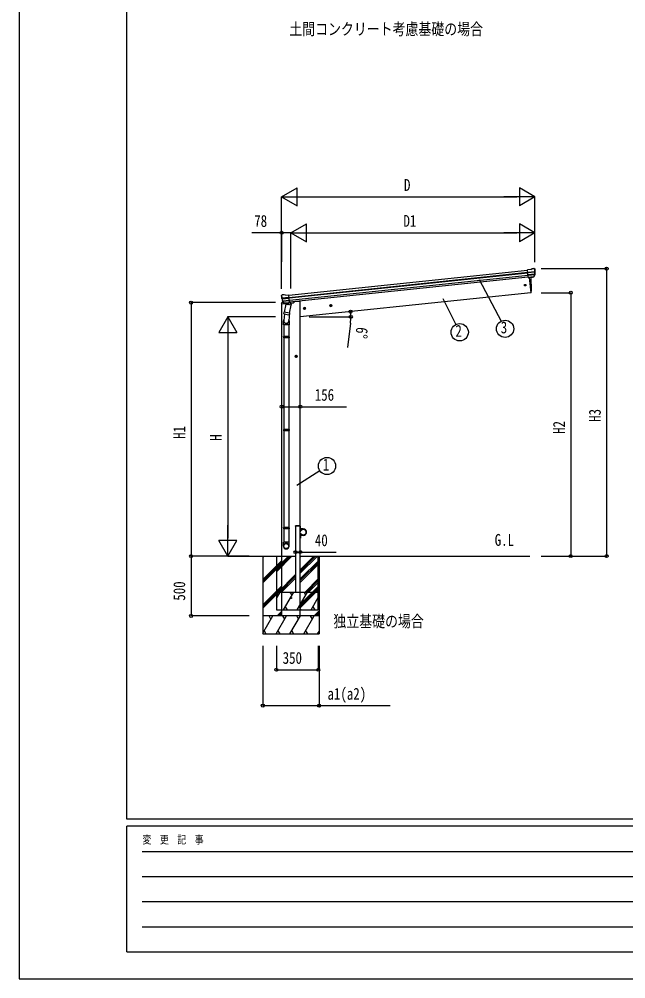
# Model space of a CAD drawing. Units: millimetres, scale not verified. Extents: x -12615 to 12615, y -8910 to 8910.
# Drawn here: x -12615 to -7542, y -8910 to -887 of the extents above; entities that cross this region are included whole.
import ezdxf
from ezdxf.enums import TextEntityAlignment as Align

# ---------------------------------------------------------------- set-up
doc = ezdxf.new("R2010")
doc.units = ezdxf.units.MM
doc.header["$LTSCALE"] = 40
for name, color, linetype in [('0-2_USER1', 3, 'Continuous'), ('0-4_YKK_13', 4, 'Continuous'), ('0-5_YKK_A1', 4, 'Continuous'), ('0-6_YKK_D', 6, 'Continuous'), ('0-7_YKK_ZWAK', 7, 'Continuous')]:
    doc.layers.add(name, color=color, linetype=linetype)
doc.styles.add('ＭＳ ゴシック', font='')
doc.styles.get('ＭＳ ゴシック').set_extended_font_data('MS Gothic')

msp = doc.modelspace()

# ---------------------------------------------------------------- linework, layer by layer
at = {"layer": '0-4_YKK_13'}
for p, q in [((-8337.29, -2979.86), (-8363.81, -2982.65)), ((-8357.03, -3047.2), (-8363.81, -2982.65)), ((-8361.66, -3003.18), (-8301.92, -2996.9)), ((-8301.44, -3002.77), (-8361.04, -3009.03)), ((-8302.28, -3019.52), (-8359.31, -3025.52)), ((-8303.66, -3024.18), (-8358.84, -3029.98)), ((-8313.68, -3042.42), (-8357.05, -3046.98)), ((-8357.03, -3047.2), (-8347.08, -3046.16)), ((-8350.15, -3046.48), (-8336.76, -3173.87)), ((-8347.08, -3046.16), (-8346.81, -3046.22)), ((-8346.81, -3046.22), (-8321.48, -3043.56)), ((-8321.48, -3043.56), (-8321.23, -3043.44)), ((-8321.23, -3043.44), (-8313.53, -3042.63)), ((-8312.22, -3040.76), (-8302.78, -3022.46)), ((-8311.17, -3041.19), (-8301.05, -3022.93)), ((-8310.97, -2971.06), (-8310.98, -2971.06)), ((-8307.31, -2972.15), (-8307.31, -2972.15)), ((-8307.31, -2972.15), (-8302.99, -2975.65)), ((-8302.99, -2975.65), (-8302.13, -2976.34)), ((-8300.74, -2980.04), (-8301.05, -2978.19)), ((-10422.14, -3203.01), (-10422.22, -3201.14)), ((-10420.85, -3198.24), (-10421.55, -3199.1)), ((-10417.35, -3193.92), (-10420.85, -3198.24)), ((-10417.35, -3193.92), (-10417.35, -3193.92)), ((-10413.99, -3192.1), (-10413.99, -3192.1)), ((-10386.42, -3195.23), (-10359.9, -3192.45)), ((-10353.11, -3257), (-10359.9, -3192.45)), ((-8336.76, -3173.87), (-8334.7, -3173.58)), ((-10421.85, -3261.6), (-10422.75, -3268.43)), ((-10422.75, -3268.43), (-10389.01, -3264.89)), ((-10402.34, -3257.24), (-10419.18, -3259.01)), ((-10357.74, -3212.98), (-10417.48, -3219.25)), ((-10416.73, -3225.09), (-10357.13, -3218.83)), ((-10399.22, -3260.65), (-10412.92, -3244.9)), ((-10412.43, -3241.31), (-10355.39, -3235.31)), ((-10398.28, -3260.02), (-10411.33, -3244.08)), ((-10410.1, -3245.58), (-10354.92, -3239.78)), ((-10385.78, -3269.94), (-10399.14, -3335.59)), ((-10388.92, -3260.76), (-10396.61, -3261.57)), ((-10396.52, -3261.33), (-10353.14, -3256.77)), ((-10395.76, -3261.57), (-10394.2, -3261.41)), ((-10394.2, -3261.41), (-10356.66, -3257.46)), ((-10392.41, -3261.87), (-10392.56, -3262.6)), ((-10391.94, -3263.73), (-10367.19, -3273.48)), ((-10388.64, -3260.83), (-10388.92, -3260.76)), ((-10363.31, -3258.16), (-10388.64, -3260.83)), ((-10340.9, -3279.07), (-10385.78, -3269.94)), ((-10383.61, -3267.02), (-10384.26, -3270.25)), ((-10362.8, -3258.5), (-10365.72, -3272.84)), ((-10363.06, -3258.04), (-10363.31, -3258.16)), ((-10353.11, -3257), (-10363.06, -3258.04)), ((-10356.66, -3257.46), (-10355.1, -3257.3)), ((-10354.26, -3344.72), (-10340.9, -3279.07)), ((-10353.28, -3255.42), (-10352.35, -3255.6)), ((-10352.35, -3255.6), (-10341.15, -3272.53)), ((-10348.99, -3260.68), (-10319.73, -3257.6)), ((-10341.15, -3272.53), (-10342.42, -3278.76)), ((-10314.87, -3250.05), (-10315.3, -3253.28)), ((-10396.73, -3350.88), (-10402.29, -3406.6)), ((-10401.62, -3347.84), (-10399.13, -3335.59)), ((-10401.4, -3349.24), (-10401.41, -3349.24)), ((-10400.07, -3350.2), (-10359.11, -3358.53)), ((-10354.26, -3344.72), (-10399.14, -3335.59)), ((-10353.82, -3342.58), (-10360.48, -3410.33)), ((-10354.27, -3344.72), (-10356.81, -3357.19)), ((-10404.44, -3443.76), (-10404.44, -3409.41)), ((-10358.44, -3443.76), (-10404.44, -3443.76)), ((-10402.44, -3443.76), (-10402.44, -3540.51)), ((-10360.44, -3443.76), (-10360.44, -3540.51)), ((-10358.44, -3409.11), (-10358.44, -3443.76)), ((-10404.44, -3542.51), (-10403.44, -3540.51)), ((-10358.44, -3542.51), (-10404.44, -3542.51)), ((-10358.44, -3550.51), (-10404.44, -3550.51)), ((-10359.44, -3540.51), (-10403.44, -3540.51)), ((-10359.44, -3552.51), (-10403.44, -3552.51)), ((-10402.44, -3552.51), (-10402.44, -4316.39)), ((-10360.44, -3552.51), (-10360.44, -4316.39)), ((-10358.44, -3542.51), (-10359.44, -3540.51)), ((-10358.44, -3550.51), (-10359.44, -3552.51)), ((-10358.44, -3542.51), (-10358.44, -3550.51)), ((-10404.44, -4318.39), (-10403.44, -4316.39)), ((-10358.44, -4318.39), (-10404.44, -4318.39)), ((-10358.44, -4326.39), (-10404.44, -4326.39)), ((-10359.44, -4316.39), (-10403.44, -4316.39)), ((-10359.44, -4328.39), (-10403.44, -4328.39)), ((-10402.44, -4328.39), (-10402.44, -5136.88)), ((-10360.44, -4328.39), (-10360.44, -5136.88)), ((-10358.44, -4318.39), (-10359.44, -4316.39)), ((-10358.44, -4326.39), (-10359.44, -4328.39)), ((-10358.44, -4318.39), (-10358.44, -4326.39)), ((-10304.4, -5126.44), (-10304.29, -5124.39)), ((-10263.8, -5126.44), (-10304.4, -5126.44)), ((-10264.9, -5123.44), (-10303.29, -5123.44)), ((-10264.1, -5126.44), (-10262.1, -5126.44)), ((-10264.1, -5126.44), (-10264.1, -5149.14)), ((-10263.8, -5126.44), (-10263.91, -5124.39)), ((-10262.1, -5149.14), (-10262.1, -5126.44)), ((-10404.44, -5138.88), (-10403.44, -5136.88)), ((-10358.44, -5138.88), (-10404.44, -5138.88)), ((-10358.44, -5146.88), (-10404.44, -5146.88)), ((-10359.44, -5136.88), (-10403.44, -5136.88)), ((-10359.44, -5148.88), (-10403.44, -5148.88)), ((-10402.44, -5148.88), (-10402.44, -5258.88)), ((-10360.44, -5148.88), (-10360.44, -5258.88)), ((-10358.44, -5138.88), (-10359.44, -5136.88)), ((-10358.44, -5146.88), (-10359.44, -5148.88)), ((-10358.44, -5138.88), (-10358.44, -5146.88)), ((-10264.1, -5226.44), (-10264.1, -5203.74)), ((-10239.1, -5149.14), (-10262.1, -5149.14)), ((-10262.1, -5151.14), (-10239.1, -5151.14)), ((-10262.1, -5201.74), (-10239.1, -5201.74)), ((-10262.1, -5203.74), (-10262.1, -5226.44)), ((-10239.1, -5203.74), (-10262.1, -5203.74)), ((-10404.44, -5293.02), (-10404.44, -5258.88)), ((-10358.44, -5258.88), (-10404.44, -5258.88)), ((-10358.44, -5293.02), (-10358.44, -5258.88)), ((-10264.1, -5226.44), (-10262.1, -5226.44))]:
    msp.add_line(p, q, dxfattribs=at)
for points in [[(-8337.29, -2979.86), (-8325.69, -2972.89), (-8325.69, -2972.89)], [(-8324.46, -2972.48), (-8324.46, -2972.48), (-8310.98, -2971.06)], [(-10400.5, -3190.68), (-10400.51, -3190.68), (-10413.99, -3192.1)], [(-10386.42, -3195.23), (-10399.22, -3190.83), (-10399.22, -3190.83)], [(-10404.44, -3542.51), (-10404.44, -3550.51), (-10403.44, -3552.51)], [(-10404.44, -4318.39), (-10404.44, -4326.39), (-10403.44, -4328.39)], [(-10404.44, -5138.88), (-10404.44, -5146.88), (-10403.44, -5148.88)]]:
    msp.add_lwpolyline(points, dxfattribs=at)
for centre, radius in [((-8383.55, -3111.32), 6.5), ((-10341.85, -5726.38), 5)]:
    msp.add_circle(centre, radius, dxfattribs=at)
for centre, radius, start, end in [((-9231.36, -3133.66), 900, 357.63919, 5.64986), ((-8324.15, -2975.46), 3, 96.02369, 120.97631), ((-8313.79, -3039.74), 2.99, 285.2717, 331.00739), ((-8310.46, -2976.04), 5, 51.04426, 95.95574), ((-8494.3, -3001.69), 192.44, 1.4271, 6.57578), ((-8305.44, -3021.09), 3, 332.69111, 354.20009), ((-8501.63, -3001.16), 200.2, 354.20009, 359.53883), ((-8256.65, -2994.79), 45.32, 182.67122, 185.64518), ((-8301.25, -3004.11), 1.35, 95.1605, 97.91927), ((-8298.65, -3002.55), 2.74, 179.02151, 184.43412), ((-8303.67, -3021.48), 3, 331, 354.13916), ((-8501.63, -3001.16), 202, 354.13916, 6), ((-10221.24, -3181.89), 202, 186, 197.86084), ((-10228.31, -3183.94), 192.44, 185.42422, 190.5729), ((-10413.47, -3197.07), 5, 96.04426, 140.95574), ((-10400.19, -3193.66), 3, 71.02369, 95.97631), ((-8335.12, -3170.61), 3, 278, 357.63919), ((-10418.87, -3261.99), 3, 96, 172.5), ((-10462.2, -3226.6), 45.32, 6.35482, 9.32878), ((-10419.51, -3225.46), 2.74, 7.56588, 12.97849), ((-10416.63, -3226.44), 1.35, 94.08073, 96.8395), ((-10221.24, -3181.89), 200.2, 192.46117, 197.79991), ((-10410.65, -3242.93), 3, 197.86084, 221), ((-10409.01, -3242.18), 3, 197.79991, 219.30889), ((-10396.96, -3258.69), 2.99, 220.99261, 266.7283), ((-10395.82, -3261.08), 0.5, 240.73754, 276), ((-10392.9, -3261.78), 0.5, 348.5, 96), ((-10391.58, -3262.8), 1, 168.5, 248.5), ((-10366.71, -3272.57), 1.03, 242.53897, 344.46569), ((-10362.22, -3258.65), 0.604, 93.09842, 164.70595), ((-10355.15, -3256.8), 0.5, 276, 311.26246), ((-10320.25, -3252.63), 5, 276, 352.5), ((-10399.72, -3348.26), 1.95, 167.54017, 209.97766), ((-10399.67, -3348.24), 2, 209.90962, 258.5), ((-10358.71, -3356.57), 2, 258.5, 341.96843), ((-10374.44, -3409.41), 30, 177.45142, 180), ((-10303.29, -5124.44), 1, 90, 176.99994), ((-10264.9, -5124.44), 1, 3.00011, 90), ((-10262.1, -5149.14), 2, 180, 270), ((-10262.1, -5203.74), 2, 90, 180), ((-10239.1, -5176.44), 27.3, 270, 90), ((-10239.1, -5176.44), 25.3, 270, 90)]:
    msp.add_arc(centre, radius, start, end, dxfattribs=at)
for centre, major_axis, ratio, start_param, end_param in [((-8313.99, -3039.44), (-0.11, 3), 0.642905, 3.2459383, 4.203928), ((-8313.85, -3039.64), (1.66, -2.51), 0.997631, 5.8041905, 5.8929484), ((-8313.93, -3039.53), (3.53, -2.11), 0.650902, 5.2561448, 5.3289554), ((-8311.56, -3039.18), (1.08, 3.13), 0.040856, 2.1135035, 2.1416249), ((-8303, -2979.65), (-0.87, 5.91), 0.020485, 0.671432, 1.5691306), ((-8308.4, -2975.13), (5.88, -1.31), 0.24881, 0.460585, 0.4641038), ((-8304.02, -2978.68), (-2.34, 1.9), 0.995767, 3.9859716, 4.712389), ((-8499.33, -3023.1), (-20.92, 199.05), 0.994373, 4.7113789, 4.7277536), ((-10419.22, -3200.99), (1.9, 2.34), 0.995767, 1.5707963, 2.2972137), ((-10415.67, -3196.61), (-5.48, -2.51), 0.24881, 5.8190815, 5.8226003), ((-10420.01, -3202.15), (-0.38, 5.97), 0.020485, 4.7140547, 5.6117533), ((-10218.94, -3203.84), (-20.92, 199.05), 0.994373, 1.5554317, 1.5718064), ((-10399.26, -3258.61), (-1.71, 2.84), 0.040856, 4.1415604, 4.1696818), ((-10396.83, -3258.35), (-0.51, 2.96), 0.642905, 2.0792573, 3.037247), ((-10396.87, -3258.46), (-3.02, -2.79), 0.650902, 0.9542299, 1.0270405), ((-10396.92, -3258.58), (-1.1, -2.8), 0.997631, 0.3902369, 0.4789948), ((-10381.44, -3409.11), (23, 0), 0.996195, 2.621936, 6.6074797), ((-10381.44, -3409.11), (21, 0), 0.996195, 3.0215498, 6.2247991), ((-10381.44, -5291.28), (-23, 0), 0.996195, 3.1415927, 6.2831853), ((-10381.44, -5293.02), (-23, 0), 0.996195, 3.1415927, 6.2831853), ((-10381.44, -5293.02), (0, -23.43), 0.981806, 4.712389, 7.8539816)]:
    msp.add_ellipse(centre, major_axis=major_axis, ratio=ratio, start_param=start_param, end_param=end_param, dxfattribs=at)
msp.add_ellipse((-10381.44, -5293.02), major_axis=(21, 0), ratio=0.996195, dxfattribs=at)
at = {"layer": '0-5_YKK_A1'}
for p, q in [((-10359.69, -3194.44), (-8363.6, -2984.64)), ((-10357.7, -3213.33), (-8361.62, -3003.53)), ((-10357.27, -3217.51), (-8361.18, -3007.71)), ((-10355.18, -3237.37), (-8359.09, -3027.57)), ((-8357.33, -3044.31), (-10353.42, -3254.11)), ((-8350.15, -3046.48), (-8336.76, -3173.87)), ((-8336.76, -3173.87), (-10264.1, -3376.44)), ((-10419.6, -5876.38), (-10419.6, -3268.1)), ((-10264.1, -5876.38), (-10264.1, -3247.44)), ((-9999.14, -3281.22), (-10019.03, -3283.31)), ((-10009.87, -3274.8), (-10015.94, -3279.22)), ((-10015.94, -3279.22), (-10015.16, -3286.68)), ((-10015.16, -3286.68), (-10008.3, -3289.73)), ((-10008.04, -3292.21), (-10010.13, -3272.32)), ((-10003.02, -3277.86), (-10009.87, -3274.8)), ((-10217.94, -3304.22), (-10237.83, -3306.31)), ((-10228.67, -3297.8), (-10234.74, -3302.21)), ((-10234.74, -3302.21), (-10233.95, -3309.68)), ((-10233.95, -3309.68), (-10227.1, -3312.73)), ((-10226.84, -3315.21), (-10228.93, -3295.32)), ((-10221.81, -3300.85), (-10228.67, -3297.8)), ((-10288.1, -3705.99), (-10308.1, -3705.99)), ((-10298.1, -3698.49), (-10304.6, -3702.24)), ((-10304.6, -3702.24), (-10304.6, -3709.74)), ((-10304.6, -3709.74), (-10298.1, -3713.5)), ((-10298.1, -3715.99), (-10298.1, -3695.99)), ((-10291.6, -3702.24), (-10298.1, -3698.49)), ((-10304.1, -5126.44), (-10304.1, -5676.44)), ((-10264.1, -5126.44), (-10304.1, -5126.44)), ((-10264.1, -5676.44), (-10264.1, -5126.44)), ((-10870.73, -5376.44), (-10419.6, -5376.44)), ((-10577.1, -5376.44), (-10577.1, -6026.38)), ((-10577.1, -5388.01), (-10565.53, -5376.44)), ((-10577.1, -5571.86), (-10420.1, -5414.86)), ((-10577.1, -5586), (-10420.1, -5429)), ((-10577.1, -5600.14), (-10420.1, -5443.15)), ((-10464.1, -5376.44), (-10464.1, -5826.44)), ((-10464.1, -5478.79), (-10361.75, -5376.44)), ((-10464.1, -5492.93), (-10347.61, -5376.44)), ((-10464.1, -5507.07), (-10333.46, -5376.44)), ((-10464.1, -5376.44), (-10304.1, -5376.44)), ((-10264.1, -5376.44), (-8345.16, -5376.44)), ((-10264.1, -5383.38), (-10257.16, -5376.44)), ((-10264.1, -5519.2), (-10121.33, -5376.44)), ((-10264.1, -5505.06), (-10135.47, -5376.44)), ((-10264.1, -5490.92), (-10149.62, -5376.44)), ((-10264.1, -5567.23), (-10107.1, -5410.23)), ((-10264.1, -5581.37), (-10107.1, -5424.37)), ((-10264.1, -5595.51), (-10107.1, -5438.51)), ((-10114.1, -5826.44), (-10114.1, -5376.44)), ((-10107.1, -5376.44), (-10107.1, -6026.38)), ((-10449.62, -5676.44), (-10304.1, -5530.92)), ((-10435.48, -5676.44), (-10304.1, -5545.06)), ((-10421.34, -5676.44), (-10304.1, -5559.2)), ((-10223.34, -5676.44), (-10114.1, -5567.2)), ((-10209.2, -5676.44), (-10114.1, -5581.34)), ((-10195.06, -5676.44), (-10114.1, -5595.48)), ((-10577.1, -5783.99), (-10420.1, -5626.99)), ((-10577.1, -5798.13), (-10420.1, -5641.13)), ((-10577.1, -5812.28), (-10420.1, -5655.28)), ((-10464.1, -5729.56), (-10433.43, -5676.44)), ((-10464.1, -5676.44), (-10114.1, -5676.44)), ((-10448.43, -5702.42), (-10463.43, -5676.44)), ((-10404.56, -5826.44), (-10317.96, -5676.44)), ((-10332.96, -5702.42), (-10347.96, -5676.44)), ((-10289.09, -5826.44), (-10202.49, -5676.44)), ((-10264.1, -5779.36), (-10107.1, -5622.36)), ((-10264.1, -5793.5), (-10107.1, -5636.5)), ((-10264.1, -5807.64), (-10107.1, -5650.64)), ((-10217.49, -5702.42), (-10232.49, -5676.44)), ((-10173.62, -5826.44), (-10114.1, -5723.34)), ((-10464.1, -5826.44), (-10114.1, -5826.44)), ((-10457.36, -5876.38), (-10420.1, -5839.12)), ((-10443.21, -5876.38), (-10420.1, -5853.27)), ((-10389.57, -5800.46), (-10374.57, -5826.44)), ((-10274.1, -5800.46), (-10259.1, -5826.44)), ((-10158.63, -5800.46), (-10143.63, -5826.44)), ((-10148.99, -5876.38), (-10107.1, -5834.49)), ((-10134.85, -5876.38), (-10107.1, -5848.63)), ((-10107.1, -5876.38), (-10577.1, -5876.38)), ((-10577.1, -6019.53), (-10494.45, -5876.38)), ((-10509.45, -5902.36), (-10524.45, -5876.38)), ((-10465.58, -6026.38), (-10378.98, -5876.38)), ((-10429.07, -5876.38), (-10420.1, -5867.41)), ((-10393.98, -5902.36), (-10408.98, -5876.38)), ((-10350.11, -6026.38), (-10263.51, -5876.38)), ((-10278.51, -5902.36), (-10293.51, -5876.38)), ((-10234.64, -6026.38), (-10148.04, -5876.38)), ((-10163.04, -5902.36), (-10178.04, -5876.38)), ((-10120.7, -5876.38), (-10107.1, -5862.78)), ((-10566.05, -6000.4), (-10551.05, -6026.38)), ((-10450.58, -6000.4), (-10435.58, -6026.38)), ((-10335.11, -6000.4), (-10320.11, -6026.38)), ((-10219.64, -6000.4), (-10204.64, -6026.38)), ((-10119.17, -6026.38), (-10107.1, -6005.47)), ((-10577.1, -6026.38), (-10107.1, -6026.38))]:
    msp.add_line(p, q, dxfattribs=at)
for points in [[(-10264.1, -3247.44), (-10284.1, -3247.44), (-10314.95, -3250.68)], [(-10008.3, -3289.73), (-10002.23, -3285.32), (-10003.02, -3277.86)], [(-10227.1, -3312.73), (-10221.03, -3308.32), (-10221.81, -3300.85)], [(-10298.1, -3713.5), (-10291.6, -3709.74), (-10291.6, -3702.24)]]:
    msp.add_lwpolyline(points, dxfattribs=at)
for centre, radius in [((-10009.09, -3282.27), 8.5), ((-10009.09, -3282.27), 7.7), ((-10009.09, -3282.27), 6.5), ((-10227.88, -3305.26), 8.5), ((-10227.88, -3305.26), 7.7), ((-10227.88, -3305.26), 6.5), ((-10298.1, -3705.99), 8.5), ((-10298.1, -3705.99), 7.7), ((-10298.1, -3705.99), 6.5), ((-10239.1, -5176.44), 25)]:
    msp.add_circle(centre, radius, dxfattribs=at)
at = {"layer": '0-6_YKK_D'}
for p, q in [((-10420.1, -2373.04), (-10290.19, -2298.04)), ((-10290.19, -2448.04), (-10290.19, -2298.04)), ((-8301.71, -2373.04), (-8431.62, -2298.04)), ((-8431.62, -2298.04), (-8431.62, -2448.04)), ((-10420.1, -3140.46), (-10420.1, -2372.04)), ((-10420.1, -2373.04), (-10290.19, -2448.04)), ((-10420.1, -2373.04), (-10160.29, -2373.04)), ((-10270.1, -2373.04), (-8451.71, -2373.04)), ((-8301.71, -2373.04), (-8561.52, -2373.04)), ((-8301.71, -2373.04), (-8431.62, -2448.04)), ((-8301.71, -2917.72), (-8301.71, -2372.04)), ((-10341.85, -2673.04), (-10211.94, -2598.04)), ((-10211.94, -2748.04), (-10211.94, -2598.04)), ((-8301.71, -2673.04), (-8431.62, -2598.04)), ((-8431.62, -2598.04), (-8431.62, -2748.04)), ((-10419.6, -2915.6), (-10419.6, -2672.04)), ((-10341.85, -3139.34), (-10341.85, -2672.04)), ((-10341.85, -2915.6), (-10341.85, -2672.04)), ((-10341.85, -2673.04), (-10211.94, -2748.04)), ((-10341.85, -2673.04), (-10082.04, -2673.04)), ((-10191.85, -2673.04), (-8451.71, -2673.04)), ((-8301.71, -2673.04), (-8561.52, -2673.04)), ((-8301.71, -2673.04), (-8431.62, -2748.04)), ((-8301.71, -2916.6), (-8301.71, -2672.04)), ((-8249.88, -2973.04), (-7700.71, -2973.04)), ((-7701.71, -2973.04), (-7701.71, -5376.44)), ((-8767.32, -3064.88), (-8583.54, -3411.52)), ((-8250.88, -3173.87), (-8000.71, -3173.87)), ((-8001.71, -3173.87), (-8001.71, -5376.44)), ((-10470.1, -3256.95), (-11178.1, -3256.95)), ((-11177.1, -3256.95), (-11177.1, -5376.44)), ((-9072.82, -3222.15), (-8962.93, -3440.43)), ((-10870.73, -3376.44), (-10945.73, -3506.34)), ((-10470.1, -3376.44), (-10871.73, -3376.44)), ((-10870.73, -3376.44), (-10795.73, -3506.34)), ((-10870.73, -3376.44), (-10870.73, -3636.25)), ((-10189.73, -3376.44), (-9840.18, -3376.44)), ((-9844.26, -3427.35), (-9869.1, -3632.25)), ((-10945.73, -3506.34), (-10795.73, -3506.34)), ((-10870.73, -3526.44), (-10870.73, -5226.44)), ((-10293.73, -4784.15), (-10101.02, -4661.6)), ((-10870.73, -5376.44), (-10870.73, -5116.63)), ((-10870.73, -5376.44), (-10945.73, -5246.54)), ((-10795.73, -5246.54), (-10945.73, -5246.54)), ((-10870.73, -5376.44), (-10795.73, -5246.54)), ((-10692.1, -5376.44), (-11178.1, -5376.44)), ((-10693.1, -5376.44), (-11178.1, -5376.44)), ((-11177.1, -5376.44), (-11177.1, -5876.44)), ((-10693.1, -5376.44), (-10871.73, -5376.44)), ((-8250.88, -5376.44), (-8000.71, -5376.44)), ((-8249.88, -5376.44), (-7700.71, -5376.44)), ((-10692.6, -5876.44), (-11178.1, -5876.44)), ((-10577.1, -6126.32), (-10577.1, -6627.38)), ((-10464.1, -6126.32), (-10464.1, -6327.38)), ((-10114.1, -6126.32), (-10114.1, -6327.38)), ((-10107.1, -6126.32), (-10107.1, -6627.38)), ((-10464.1, -6326.38), (-10114.1, -6326.38))]:
    msp.add_line(p, q, dxfattribs=at)
for points in [[(-10341.85, -2673.04), (-10419.6, -2673.04), (-10669, -2673.04)], [(-10419.6, -4126.92), (-10264.1, -4126.92), (-9878.2, -4126.92)], [(-10304.1, -5342.88), (-10264.1, -5342.88), (-9963.7, -5342.88)], [(-10577.1, -6626.38), (-10107.1, -6626.38), (-9512.1, -6626.38)]]:
    msp.add_lwpolyline(points, dxfattribs=at)
for centre, radius in [((-10419.6, -2673.04), 12.75), ((-7701.71, -2973.04), 12.75), ((-8001.71, -3173.87), 12.75), ((-11177.1, -3256.95), 12.75), ((-9843.5, -3332.23), 12.75), ((-9841.18, -3376.44), 12.75), ((-8930.56, -3504.75), 72), ((-8551.32, -3475.91), 72), ((-10419.6, -4126.92), 12.75), ((-10264.1, -4126.92), 12.75), ((-10040.26, -4622.97), 72), ((-11177.1, -5376.44), 12.75), ((-11177.1, -5376.44), 12.75), ((-10304.1, -5342.88), 12.75), ((-10264.1, -5342.88), 12.75), ((-8001.71, -5376.44), 12.75), ((-7701.71, -5376.44), 12.75), ((-11177.1, -5876.44), 12.75), ((-10464.1, -6326.38), 12.75), ((-10114.1, -6326.38), 12.75), ((-10577.1, -6626.38), 12.75), ((-10107.1, -6626.38), 12.75)]:
    msp.add_circle(centre, radius, dxfattribs=at)
for start, end in [(0, 6), (353.08641, 0)]:
    msp.add_arc((-10264.1, -3376.44), 422.91, start, end, dxfattribs=at)
at = {"layer": '0-7_YKK_ZWAK'}
for p, q in [((-11714.94, -7575), (-11714.94, 8325)), ((11685.06, -7575), (-11714.94, -7575)), ((-3914.94, -7635), (-11714.94, -7635)), ((-11714.94, -8685), (-11714.94, -7635)), ((-11587.44, -7845), (-4064.94, -7845)), ((-11587.44, -8055), (-4064.94, -8055)), ((-11587.44, -8265), (-4064.94, -8265)), ((-11587.44, -8475), (-4064.94, -8475)), ((-11714.94, -8685), (-3914.94, -8685))]:
    msp.add_line(p, q, dxfattribs=at)
msp.add_lwpolyline([(-12615, -8910), (12615, -8910), (12615, 8910), (-12615, 8910)], close=True, dxfattribs=at)

# ---------------------------------------------------------------- texts
at = {"layer": '0-2_USER1', "style": 'ＭＳ ゴシック', "width": 0.8}
for s, p in [('土間コンクリート考慮基礎の場合', (-10356, -1049)), ('G.L', (-8638, -5320.06)), ('独立基礎の場合', (-9987, -6000.06))]:
    msp.add_text(s, height=98.97, dxfattribs=at).set_placement(p, align=Align.BOTTOM_LEFT)
at = {"layer": '0-6_YKK_D', "style": 'ＭＳ ゴシック', "width": 0.8}
for s, p in [('D', (-9396.91, -2353.04)), ('78', (-10649, -2653.04)), ('D1', (-9400.98, -2653.04)), ('2', (-8966.56, -3572.25)), ('3', (-8587.32, -3543.41)), ('156', (-10143, -4106.92)), ('1', (-10076.26, -4690.47)), ('40', (-10142.1, -5322.88)), ('350', (-10411.5, -6306.38)), ('a1(a2)', (-10036.1, -6606.38))]:
    msp.add_text(s, height=98.97, dxfattribs=at).set_placement(p, align=Align.BOTTOM_LEFT)
for s, rotation, p in [('6°', 263.086, (-9823.32, -3454.06)), ('H3', 90, (-7721.71, -4253.94)), ('H2', 90, (-8021.71, -4354.35)), ('H1', 90, (-11197.1, -4395.9)), ('H', 90, (-10890.73, -4412.44)), ('500', 90, (-11197.1, -5748.84))]:
    msp.add_text(s, height=98.97, rotation=rotation, dxfattribs=at).set_placement(p, align=Align.BOTTOM_LEFT)
at = {"layer": '0-7_YKK_ZWAK', "style": 'ＭＳ ゴシック', "width": 0.8}
msp.add_text('変  更  記  事', height=65.98, dxfattribs=at).set_placement((-11583.93, -7800), align=Align.BOTTOM_LEFT)

doc.saveas('drawing.dxf')
